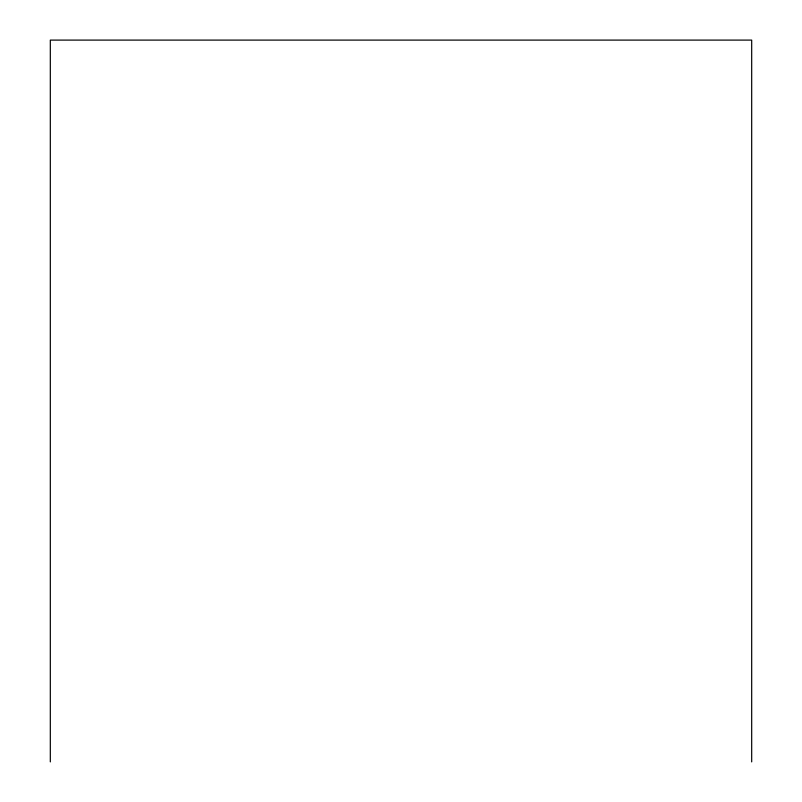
<?xml version="1.0" encoding="UTF-8"?>
<svg xmlns="http://www.w3.org/2000/svg" width="802" height="802" viewBox="0 0 802 802"><rect width="100%" height="100%" fill="white"/><g stroke="black" fill="none" stroke-linecap="round" stroke-linejoin="round"><path stroke-width="1.2" d="M751.685 761.9L751.685 40.1L50.315 40.1L50.315 761.9"/></g></svg>
